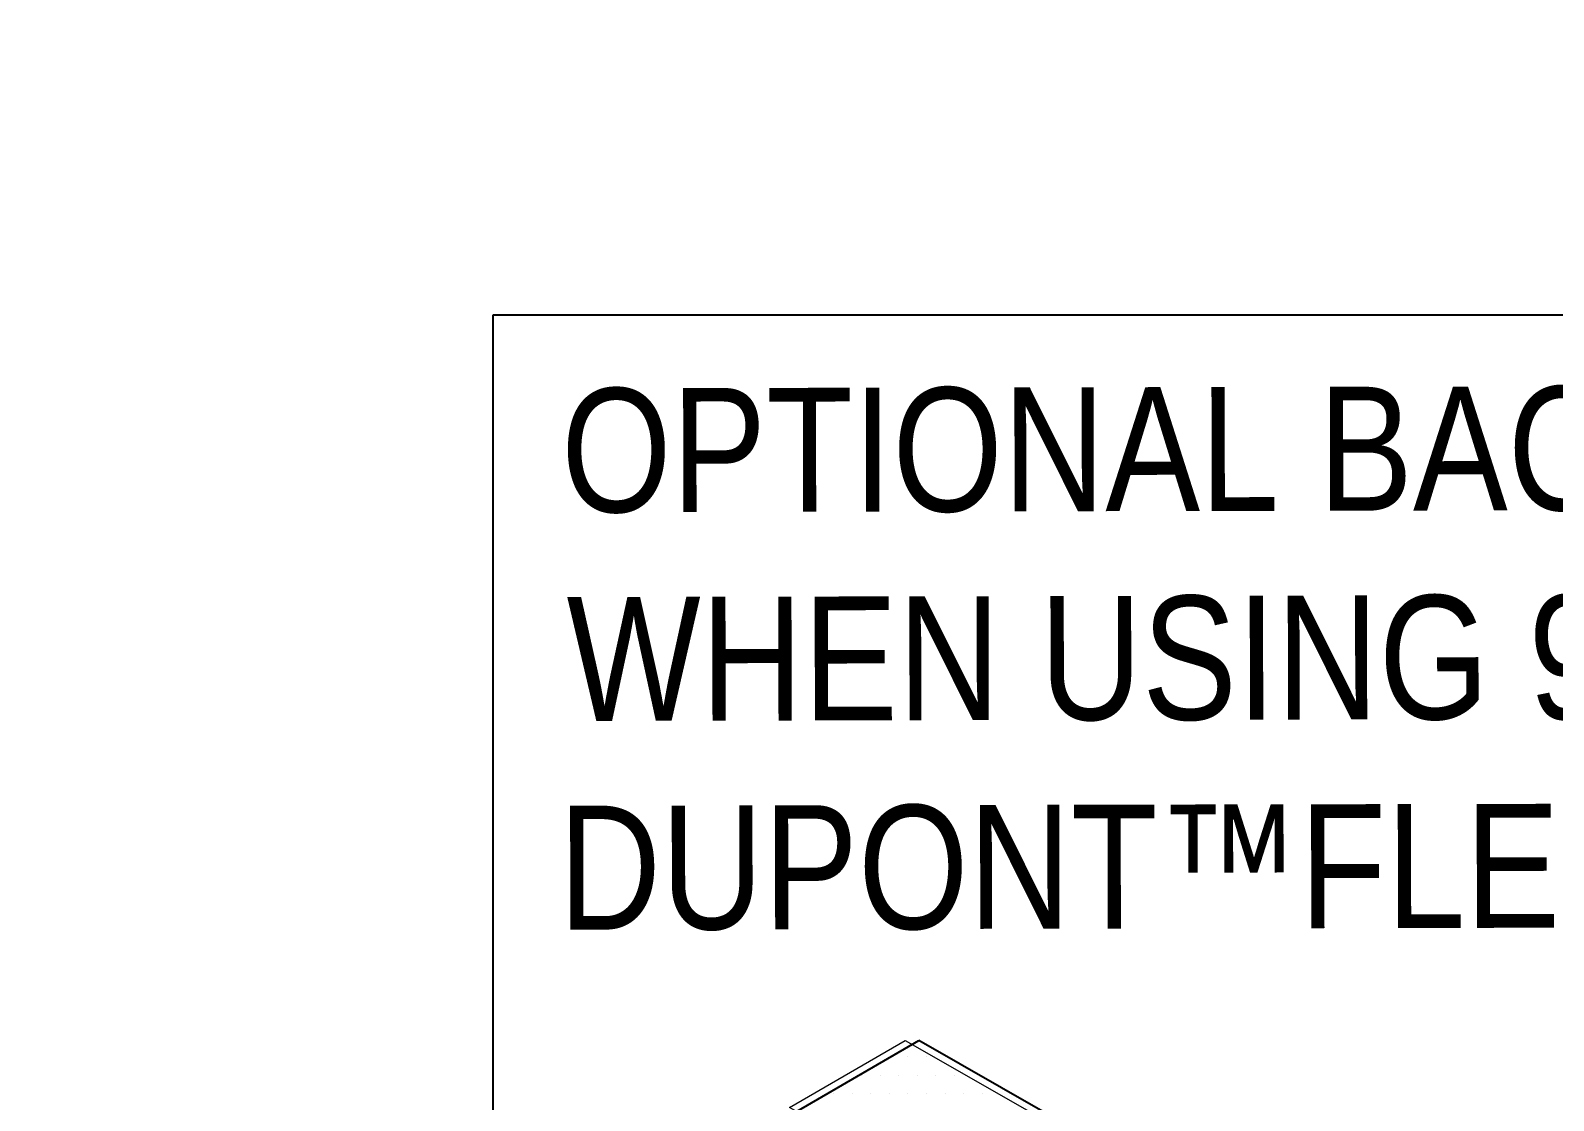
# Model space of a CAD drawing. Header units: inches. Extents: x -17.6 to 82.3, y -15.1 to 23.2.
# Drawn here: x 3.724 to 5.261, y 15.713 to 16.793 of the extents above; entities that cross this region are included whole.
import ezdxf

# ---------------------------------------------------------------- set-up
doc = ezdxf.new("R2010")
doc.units = ezdxf.units.IN
doc.header["$MEASUREMENT"] = 0
for name, color, linetype, lineweight in [('.ATI-HATCH', 7, 'Continuous', 0), ('.ATI-TEXT', 7, 'Continuous', 0), ('G-ANNO-TTLB', 7, 'Continuous', 0), ('TYVEK', 7, 'Continuous', 0)]:
    doc.layers.add(name, color=color, linetype=linetype, lineweight=lineweight)

# ---------------------------------------------------------------- blocks, each defined once
blk = doc.blocks.new('Block_363')
at = {"layer": '.ATI-HATCH'}
blk.add_open_spline([(4.6064, 15.7735), (4.6064, 15.7735), (4.4897, 15.706), (4.4897, 15.706), (4.4897, 15.706), (5.4958, 15.1314), (5.4958, 15.1314), (5.4958, 15.1314), (5.5058, 15.2599), (5.5058, 15.2599), (5.5058, 15.2599), (4.6064, 15.7735), (4.6064, 15.7735)], degree=3, knots=[0, 0, 0, 0, 1, 1, 1, 2, 2, 2, 3, 3, 3, 4, 4, 4, 4], dxfattribs=at)
at = {"layer": '.ATI-HATCH', "color": 5, "lineweight": 0, "true_color": 0x0000ff}
for points in [[(4.5905, 15.7575), (4.5905, 15.7575), (4.5905, 15.7575), (4.5905, 15.7575)], [(4.6092, 15.7575), (4.6092, 15.7575), (4.6092, 15.7575), (4.6092, 15.7575)], [(4.628, 15.7575), (4.628, 15.7575), (4.628, 15.7575), (4.628, 15.7575)], [(4.5623, 15.7387), (4.5623, 15.7387), (4.5623, 15.7387), (4.5623, 15.7387)], [(4.5811, 15.7387), (4.5811, 15.7387), (4.5811, 15.7387), (4.5811, 15.7387)], [(4.5998, 15.7387), (4.5998, 15.7387), (4.5998, 15.7387), (4.5998, 15.7387)], [(4.6186, 15.7387), (4.6186, 15.7387), (4.6186, 15.7387), (4.6186, 15.7387)], [(4.6374, 15.7387), (4.6374, 15.7387), (4.6374, 15.7387), (4.6374, 15.7387)], [(4.6561, 15.7387), (4.6561, 15.7387), (4.6561, 15.7387), (4.6561, 15.7387)], [(4.5154, 15.72), (4.5154, 15.72), (4.5154, 15.72), (4.5154, 15.72)], [(4.5342, 15.72), (4.5342, 15.72), (4.5342, 15.72), (4.5342, 15.72)], [(4.553, 15.72), (4.553, 15.72), (4.553, 15.72), (4.553, 15.72)], [(4.5717, 15.72), (4.5717, 15.72), (4.5717, 15.72), (4.5717, 15.72)], [(4.5905, 15.72), (4.5905, 15.72), (4.5905, 15.72), (4.5905, 15.72)], [(4.6092, 15.72), (4.6092, 15.72), (4.6092, 15.72), (4.6092, 15.72)], [(4.628, 15.72), (4.628, 15.72), (4.628, 15.72), (4.628, 15.72)], [(4.6467, 15.72), (4.6467, 15.72), (4.6467, 15.72), (4.6467, 15.72)], [(4.6655, 15.72), (4.6655, 15.72), (4.6655, 15.72), (4.6655, 15.72)], [(4.6842, 15.72), (4.6842, 15.72), (4.6842, 15.72), (4.6842, 15.72)]]:
    blk.add_open_spline(points, degree=3, dxfattribs=at)
blk = doc.blocks.new('Block_415')
at = {"layer": '.ATI-TEXT', "char_height": 0.2, "attachment_point": 7, "rotation": 0.1123}
for s, insert in [('\\C18;\\c0;\\FArial Narrow|b0|i0|c1;\\H0.125037;\\W0.999992;OPTIONAL BACKDAM DETAIL', (4.2594, 16.3048)), ('\\C18;\\c0;\\FArial Narrow|b0|i0|c1;\\H0.125037;\\W0.999992;WHEN USING 9" WIDE', (4.2651, 16.0942)), ('\\C18;\\c0;\\FArial Narrow|b0|i0|c1;\\H0.125037;\\W0.999992;DUPONT™FLEXWRAP™', (4.2568, 15.8836))]:
    blk.add_mtext(s, dxfattribs=dict(at, insert=insert))

msp = doc.modelspace()

# ---------------------------------------------------------------- hatches: boundary and pattern name
at = {"layer": 'G-ANNO-TTLB', "true_color": 0xff00ff, "transparency": 33554687}
h = msp.add_hatch(color=6, dxfattribs=at)
edge = h.paths.add_edge_path()
edge.add_spline(control_points=[(24.6253, -11.0625), (24.6253, -11.0625), (-16.0625, -11.0625), (-16.0625, -11.0625), (-16.0625, -11.0625), (-16.0625, 23.0625), (-16.0625, 23.0625), (-16.0625, 23.0625), (24.6253, 23.0625), (24.6253, 23.0625), (24.6253, 23.0625), (24.6253, -11.0625), (24.6253, -11.0625)], knot_values=[0, 0, 0, 0, 1, 1, 1, 2, 2, 2, 3, 3, 3, 4, 4, 4, 4], degree=3, periodic=0)
edge = h.paths.add_edge_path()
edge.add_spline(control_points=[(-15.9375, 22.9375), (-15.9375, 22.9375), (-15.9375, -10.9375), (-15.9375, -10.9375), (-15.9375, -10.9375), (24.5003, -10.9375), (24.5003, -10.9375), (24.5003, -10.9375), (24.5003, 22.9375), (24.5003, 22.9375), (24.5003, 22.9375), (-15.9375, 22.9375), (-15.9375, 22.9375)], knot_values=[0, 0, 0, 0, 1, 1, 1, 2, 2, 2, 3, 3, 3, 4, 4, 4, 4], degree=3, periodic=0)
edge.add_line((-15.9375, 22.9375), (-15.9375, 22.9375))

# ---------------------------------------------------------------- linework, layer by layer
at = {"layer": 'G-ANNO-TTLB'}
for points in [[(24.6253, -11.0625), (24.6253, -11.0625), (-16.0625, -11.0625), (-16.0625, -11.0625), (-16.0625, -11.0625), (-16.0625, 23.0625), (-16.0625, 23.0625), (-16.0625, 23.0625), (24.6253, 23.0625), (24.6253, 23.0625), (24.6253, 23.0625), (24.6253, -11.0625), (24.6253, -11.0625)], [(-15.9375, 22.9375), (-15.9375, 22.9375), (-15.9375, -10.9375), (-15.9375, -10.9375), (-15.9375, -10.9375), (24.5003, -10.9375), (24.5003, -10.9375), (24.5003, -10.9375), (24.5003, 22.9375), (24.5003, 22.9375), (24.5003, 22.9375), (-15.9375, 22.9375), (-15.9375, 22.9375)]]:
    msp.add_open_spline(points, degree=3, knots=[0, 0, 0, 0, 1, 1, 1, 2, 2, 2, 3, 3, 3, 4, 4, 4, 4], dxfattribs=at)
at = {"layer": 'TYVEK', "color": 137, "lineweight": 25, "true_color": 0x3f7f7f}
for p in [(4.387, 15.6384), (6.4875, 14.7073)]:
    msp.add_line(p, (4.6203, 15.7735), dxfattribs=at)
at = {"layer": 'TYVEK', "color": 18, "lineweight": 25, "true_color": 0x000000}
msp.add_lwpolyline([(4.1906, 16.5057), (6.758, 16.5057), (6.758, 14.3902), (4.1906, 14.3902)], close=True, dxfattribs=at)

# ---------------------------------------------------------------- block references
at = {"layer": '.ATI-HATCH'}
msp.add_blockref('Block_363', (0, 0), dxfattribs=at)
at = {"layer": '.ATI-TEXT'}
msp.add_blockref('Block_415', (0, 0), dxfattribs=at)

doc.saveas('drawing.dxf')
